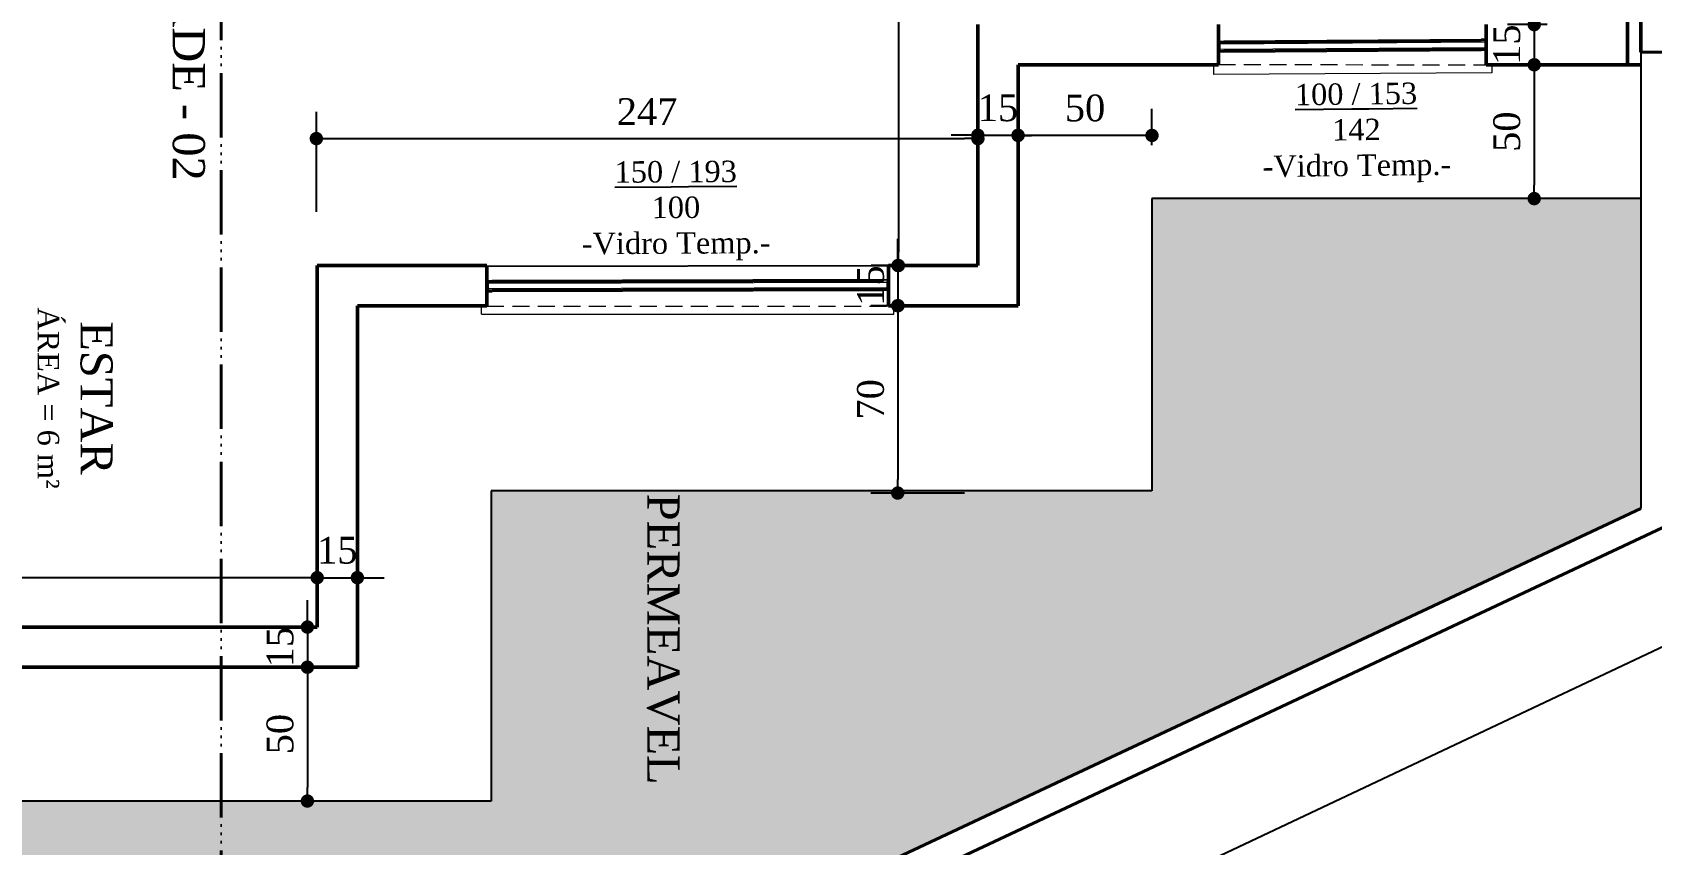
# Model space of a CAD drawing. Header units: centimetres. Extents: x -48696 to 156237, y -5617 to 29024.
# Drawn here: x -20230 to -19625, y 19026 to 19330 of the extents above; entities that cross this region are included whole.
import ezdxf

# ---------------------------------------------------------------- set-up
doc = ezdxf.new("R2010")
doc.units = ezdxf.units.CM
doc.linetypes.add('ACAD_ISO06W100', pattern=[36, 24, -3, 0, -3, 0, -3, 0, -3])
doc.linetypes.add('HIDDEN', pattern=[9.525, 6.35, -3.175])
for name, color, linetype in [('ACESSORIOS', 2, 'Continuous'), ('Hachuria - Moveis', 1, 'Continuous'), ('Piso', 55, 'Continuous'), ('PN010', 1, 'Continuous'), ('Portas-Cotas', 2, 'Continuous')]:
    doc.layers.add(name, color=color, linetype=linetype)
for name, color, linetype, lineweight in [('Corte Planta', 4, 'ACAD_ISO06W100', 40), ('Hachura', 1, 'Continuous', 9), ('Parede Baixa', 5, 'Continuous', 50), ('Parede Corte', 4, 'Continuous', 40), ('Portas - Janelas', 2, 'Continuous', 20), ('Projeção Janela', 15, 'HIDDEN', 9)]:
    doc.layers.add(name, color=color, linetype=linetype, lineweight=lineweight)
doc.styles.add('Valéria', font='romantic.ttf', dxfattribs={"height": 10})
doc.dimstyles.new('Cota - 50', dxfattribs={"dimtxt": 10, "dimasz": 5, "dimexe": 10, "dimexo": 20, "dimgap": 5, "dimtad": 1, "dimtxsty": 'Valéria', "dimblk": 'DOT', "dimcen": 0, "dimclrd": 12, "dimclre": 12, "dimclrt": 2, "dimazin": 2, "dimtfac": 1, "dimtix": 1, "dimtmove": 0, "dimatfit": 3, "dimldrblk": 'DOT', "dimfxl": 1, "dimarcsym": 0})

# ---------------------------------------------------------------- blocks, each defined once
blk = doc.blocks.new('_Dot')
at = {"color": 0, "linetype": 'ByBlock', "lineweight": -2}
blk.add_line((-0.5, 0), (-1, 0), dxfattribs=at)
at = {"color": 0, "linetype": 'ByBlock', "const_width": 0.5}
blk.add_lwpolyline([(-0.25, 0, 1), (0.25, 0, 1)], format="xyb", close=True, dxfattribs=at)
blk = doc.blocks.new('*D919')
at = {"color": 12, "lineweight": -2, "transparency": 16777216}
for p, q in [((-18501.39, 19648.51), (-18437.79, 19513.11)), ((-20858.77, 18387.11), (-18446.57, 19520.03)), ((-20922.64, 18511.34), (-20859.05, 18375.93))]:
    blk.add_line(p, q, dxfattribs=at)
at = {"layer": 'Defpoints', "color": 0, "transparency": 16777216}
for p in [(-18509.89, 19666.62), (-18442.04, 19522.16), (-20931.14, 18529.44)]:
    blk.add_point(p, dxfattribs=at)
at = {"color": 12, "lineweight": -2, "transparency": 16777216, "xscale": 5, "yscale": 5, "zscale": 5}
for p, rotation in [((-18442.04, 19522.16), 25.15779224117076), ((-20863.3, 18384.98), 205.1577922411708)]:
    blk.add_blockref('_Dot', p, dxfattribs=dict(at, rotation=rotation))
at = {"color": 2, "transparency": 16777216, "insert": (-19657, 18962.8), "char_height": 10, "attachment_point": 5, "rotation": 25.15779, "style": 'Valéria'}
blk.add_mtext('2675', dxfattribs=at)
blk = doc.blocks.new('*D961')
at = {"color": 12, "lineweight": -2, "transparency": 16777216}
for p, q in [((-19620, 19122.8), (-19615.73, 19113.76)), ((-19615.99, 19102.58), (-20898.35, 18497.38)), ((-20894.33, 18477.16), (-20898.6, 18486.2))]:
    blk.add_line(p, q, dxfattribs=at)
at = {"layer": 'Defpoints', "color": 0, "transparency": 16777216}
for p in [(-19611.47, 19104.71), (-20902.87, 18495.24), (-20902.87, 18495.24)]:
    blk.add_point(p, dxfattribs=at)
at = {"color": 12, "lineweight": -2, "transparency": 16777216, "xscale": 5, "yscale": 5, "zscale": 5}
for p, rotation in [((-19611.47, 19104.71), 25.26470690751025), ((-20902.87, 18495.24), 205.2647069075103)]:
    blk.add_blockref('_Dot', p, dxfattribs=dict(at, rotation=rotation))
at = {"color": 2, "transparency": 16777216, "insert": (-20261.48, 18809.12), "char_height": 10, "attachment_point": 5, "rotation": 25.26471, "style": 'Valéria'}
blk.add_mtext('1428', dxfattribs=at)
blk = doc.blocks.new('*D990')
at = {"color": 12, "lineweight": -2, "transparency": 16777216}
for p, q in [((-19896.99, 19473.57), (-19916.66, 19473.57)), ((-19906.66, 19468.57), (-19906.66, 19247.57)), ((-19896.99, 19242.57), (-19916.66, 19242.57))]:
    blk.add_line(p, q, dxfattribs=at)
at = {"layer": 'Defpoints', "color": 0, "transparency": 16777216}
for p in [(-19876.99, 19473.57), (-19906.66, 19242.57), (-19876.99, 19242.57)]:
    blk.add_point(p, dxfattribs=at)
at = {"color": 12, "lineweight": -2, "transparency": 16777216, "xscale": 5, "yscale": 5, "zscale": 5}
for p, rotation in [((-19906.66, 19473.57), 90), ((-19906.66, 19242.57), 270)]:
    blk.add_blockref('_Dot', p, dxfattribs=dict(at, rotation=rotation))
at = {"color": 2, "transparency": 16777216, "insert": (-19916.76, 19358.07), "char_height": 10, "attachment_point": 5, "rotation": 90, "style": 'Valéria'}
blk.add_mtext('231', dxfattribs=at)
blk = doc.blocks.new('*D991')
at = {"color": 12, "lineweight": -2, "transparency": 16777216}
for p, q in [((-20123.99, 19262.57), (-20123.99, 19299.99)), ((-19876.99, 19262.57), (-19876.99, 19299.99)), ((-20118.99, 19289.99), (-19881.99, 19289.99))]:
    blk.add_line(p, q, dxfattribs=at)
at = {"layer": 'Defpoints', "color": 0, "transparency": 16777216}
for p in [(-19876.99, 19289.99), (-20123.99, 19242.57), (-19876.99, 19242.57)]:
    blk.add_point(p, dxfattribs=at)
at = {"color": 12, "lineweight": -2, "transparency": 16777216, "xscale": 5, "yscale": 5, "zscale": 5, "rotation": 180}
blk.add_blockref('_Dot', (-20123.99, 19289.99), dxfattribs=at)
at = {"color": 12, "lineweight": -2, "transparency": 16777216, "xscale": 5, "yscale": 5, "zscale": 5}
blk.add_blockref('_Dot', (-19876.99, 19289.99), dxfattribs=at)
at = {"color": 2, "transparency": 16777216, "insert": (-20000.49, 19300.09), "char_height": 10, "attachment_point": 5, "style": 'Valéria'}
blk.add_mtext('247', dxfattribs=at)
blk = doc.blocks.new('*D992')
at = {"color": 12, "lineweight": -2, "transparency": 16777216}
for p, q in [((-20367.67, 19127.5), (-20367.67, 19135.95)), ((-20123.67, 19127.5), (-20123.67, 19135.95)), ((-20128.67, 19125.95), (-20362.67, 19125.95))]:
    blk.add_line(p, q, dxfattribs=at)
at = {"layer": 'Defpoints', "color": 0, "transparency": 16777216}
for p in [(-20367.67, 19125.95), (-20367.67, 19107.5), (-20123.67, 19107.5)]:
    blk.add_point(p, dxfattribs=at)
at = {"color": 12, "lineweight": -2, "transparency": 16777216, "xscale": 5, "yscale": 5, "zscale": 5, "rotation": 180}
blk.add_blockref('_Dot', (-20367.67, 19125.95), dxfattribs=at)
at = {"color": 12, "lineweight": -2, "transparency": 16777216, "xscale": 5, "yscale": 5, "zscale": 5}
blk.add_blockref('_Dot', (-20123.67, 19125.95), dxfattribs=at)
at = {"color": 2, "transparency": 16777216, "insert": (-20245.67, 19135.95), "char_height": 10, "attachment_point": 5, "style": 'Valéria'}
blk.add_mtext('244', dxfattribs=at)
blk = doc.blocks.new('*D1006')
at = {"color": 12, "lineweight": -2, "transparency": 16777216}
for p, q in [((-19906.82, 19247.57), (-19906.82, 19252.57)), ((-19896.99, 19242.57), (-19916.82, 19242.57)), ((-19906.82, 19242.57), (-19906.82, 19227.57)), ((-19896.99, 19227.57), (-19916.82, 19227.57)), ((-19906.82, 19222.57), (-19906.82, 19217.57))]:
    blk.add_line(p, q, dxfattribs=at)
at = {"layer": 'Defpoints', "color": 0, "transparency": 16777216}
for p in [(-19876.99, 19242.57), (-19906.82, 19227.57), (-19876.99, 19227.57)]:
    blk.add_point(p, dxfattribs=at)
at = {"color": 12, "lineweight": -2, "transparency": 16777216, "xscale": 5, "yscale": 5, "zscale": 5}
for p, rotation in [((-19906.82, 19242.57), 270), ((-19906.82, 19227.57), 90)]:
    blk.add_blockref('_Dot', p, dxfattribs=dict(at, rotation=rotation))
at = {"color": 2, "transparency": 16777216, "insert": (-19917.02, 19235.07), "char_height": 10, "attachment_point": 5, "rotation": 90, "style": 'Valéria'}
blk.add_mtext('15', dxfattribs=at)
blk = doc.blocks.new('*D1007')
at = {"color": 12, "lineweight": -2, "transparency": 16777216}
for p, q in [((-19669.27, 19337.57), (-19669.27, 19342.57)), ((-19664.44, 19332.57), (-19679.27, 19332.57)), ((-19669.27, 19332.57), (-19669.27, 19317.57)), ((-19664.44, 19317.57), (-19679.27, 19317.57)), ((-19669.27, 19312.57), (-19669.27, 19307.57))]:
    blk.add_line(p, q, dxfattribs=at)
at = {"layer": 'Defpoints', "color": 0, "transparency": 16777216}
for p in [(-19644.44, 19332.57), (-19669.27, 19317.57), (-19644.44, 19317.57)]:
    blk.add_point(p, dxfattribs=at)
at = {"color": 12, "lineweight": -2, "transparency": 16777216, "xscale": 5, "yscale": 5, "zscale": 5}
for p, rotation in [((-19669.27, 19332.57), 270), ((-19669.27, 19317.57), 90)]:
    blk.add_blockref('_Dot', p, dxfattribs=dict(at, rotation=rotation))
at = {"color": 2, "transparency": 16777216, "insert": (-19679.46, 19325.07), "char_height": 10, "attachment_point": 5, "rotation": 90, "style": 'Valéria'}
blk.add_mtext('15', dxfattribs=at)
blk = doc.blocks.new('*D1023')
at = {"color": 12, "lineweight": -2, "transparency": 16777216}
for p, q in [((-20128.67, 19092.5), (-20137.33, 19092.5)), ((-20127.33, 19087.5), (-20127.33, 19047.5)), ((-20128.67, 19042.5), (-20137.33, 19042.5))]:
    blk.add_line(p, q, dxfattribs=at)
at = {"layer": 'Defpoints', "color": 0, "transparency": 16777216}
for p in [(-20108.67, 19092.5), (-20127.33, 19042.5), (-20108.67, 19042.5)]:
    blk.add_point(p, dxfattribs=at)
at = {"color": 12, "lineweight": -2, "transparency": 16777216, "xscale": 5, "yscale": 5, "zscale": 5}
for p, rotation in [((-20127.33, 19092.5), 90), ((-20127.33, 19042.5), 270)]:
    blk.add_blockref('_Dot', p, dxfattribs=dict(at, rotation=rotation))
at = {"color": 2, "transparency": 16777216, "insert": (-20137.52, 19067.5), "char_height": 10, "attachment_point": 5, "rotation": 90, "style": 'Valéria'}
blk.add_mtext('50', dxfattribs=at)
blk = doc.blocks.new('*D1024')
at = {"color": 12, "lineweight": -2, "transparency": 16777216}
for p, q in [((-20127.33, 19112.5), (-20127.33, 19117.5)), ((-20143.67, 19107.5), (-20137.33, 19107.5)), ((-20127.33, 19107.5), (-20127.33, 19092.5)), ((-20143.67, 19092.5), (-20137.33, 19092.5)), ((-20127.33, 19087.5), (-20127.33, 19082.5))]:
    blk.add_line(p, q, dxfattribs=at)
at = {"layer": 'Defpoints', "color": 0, "transparency": 16777216}
for p in [(-20123.67, 19107.5), (-20127.33, 19092.5), (-20123.67, 19092.5)]:
    blk.add_point(p, dxfattribs=at)
at = {"color": 12, "lineweight": -2, "transparency": 16777216, "xscale": 5, "yscale": 5, "zscale": 5}
for p, rotation in [((-20127.33, 19107.5), 270), ((-20127.33, 19092.5), 90)]:
    blk.add_blockref('_Dot', p, dxfattribs=dict(at, rotation=rotation))
at = {"color": 2, "transparency": 16777216, "insert": (-20137.52, 19100), "char_height": 10, "attachment_point": 5, "rotation": 90, "style": 'Valéria'}
blk.add_mtext('15', dxfattribs=at)
blk = doc.blocks.new('*D1025')
at = {"color": 12, "lineweight": -2, "transparency": 16777216}
for p, q in [((-20123.67, 19127.5), (-20123.67, 19135.95)), ((-20108.67, 19127.5), (-20108.67, 19135.95)), ((-20128.67, 19125.95), (-20133.67, 19125.95)), ((-20123.67, 19125.95), (-20108.67, 19125.95)), ((-20103.67, 19125.95), (-20098.67, 19125.95))]:
    blk.add_line(p, q, dxfattribs=at)
at = {"layer": 'Defpoints', "color": 0, "transparency": 16777216}
for p in [(-20108.67, 19125.95), (-20123.67, 19107.5), (-20108.67, 19107.5)]:
    blk.add_point(p, dxfattribs=at)
at = {"color": 12, "lineweight": -2, "transparency": 16777216, "xscale": 5, "yscale": 5, "zscale": 5}
blk.add_blockref('_Dot', (-20123.67, 19125.95), dxfattribs=at)
at = {"color": 12, "lineweight": -2, "transparency": 16777216, "xscale": 5, "yscale": 5, "zscale": 5, "rotation": 180}
blk.add_blockref('_Dot', (-20108.67, 19125.95), dxfattribs=at)
at = {"color": 2, "transparency": 16777216, "insert": (-20116.17, 19136.15), "char_height": 10, "attachment_point": 5, "style": 'Valéria'}
blk.add_mtext('15', dxfattribs=at)
blk = doc.blocks.new('*D1026')
at = {"color": 12, "lineweight": -2, "transparency": 16777216}
for p, q in [((-19881.99, 19227.57), (-19916.91, 19227.57)), ((-19906.91, 19222.57), (-19906.91, 19162.57)), ((-19881.99, 19157.57), (-19916.91, 19157.57))]:
    blk.add_line(p, q, dxfattribs=at)
at = {"layer": 'Defpoints', "color": 0, "transparency": 16777216}
for p in [(-19861.99, 19227.57), (-19906.91, 19157.57), (-19861.99, 19157.57)]:
    blk.add_point(p, dxfattribs=at)
at = {"color": 12, "lineweight": -2, "transparency": 16777216, "xscale": 5, "yscale": 5, "zscale": 5}
for p, rotation in [((-19906.91, 19227.57), 90), ((-19906.91, 19157.57), 270)]:
    blk.add_blockref('_Dot', p, dxfattribs=dict(at, rotation=rotation))
at = {"color": 2, "transparency": 16777216, "insert": (-19917.02, 19192.57), "char_height": 10, "attachment_point": 5, "rotation": 90, "style": 'Valéria'}
blk.add_mtext('70', dxfattribs=at)
blk = doc.blocks.new('*D1027')
at = {"color": 12, "lineweight": -2, "transparency": 16777216}
for p, q in [((-19876.99, 19262.57), (-19876.99, 19301.24)), ((-19861.99, 19262.57), (-19861.99, 19301.24)), ((-19881.99, 19291.24), (-19886.99, 19291.24)), ((-19876.99, 19291.24), (-19861.99, 19291.24)), ((-19856.99, 19291.24), (-19851.99, 19291.24))]:
    blk.add_line(p, q, dxfattribs=at)
at = {"layer": 'Defpoints', "color": 0, "transparency": 16777216}
for p in [(-19861.99, 19291.24), (-19876.99, 19242.57), (-19861.99, 19242.57)]:
    blk.add_point(p, dxfattribs=at)
at = {"color": 12, "lineweight": -2, "transparency": 16777216, "xscale": 5, "yscale": 5, "zscale": 5}
blk.add_blockref('_Dot', (-19876.99, 19291.24), dxfattribs=at)
at = {"color": 12, "lineweight": -2, "transparency": 16777216, "xscale": 5, "yscale": 5, "zscale": 5, "rotation": 180}
blk.add_blockref('_Dot', (-19861.99, 19291.24), dxfattribs=at)
at = {"color": 2, "transparency": 16777216, "insert": (-19869.49, 19301.43), "char_height": 10, "attachment_point": 5, "style": 'Valéria'}
blk.add_mtext('15', dxfattribs=at)
blk = doc.blocks.new('*D1028')
at = {"color": 12, "lineweight": -2, "transparency": 16777216}
for p, q in [((-19861.98, 19287.59), (-19861.98, 19301.17)), ((-19811.98, 19287.57), (-19811.98, 19301.17)), ((-19816.98, 19291.17), (-19856.98, 19291.17))]:
    blk.add_line(p, q, dxfattribs=at)
at = {"layer": 'Defpoints', "color": 0, "transparency": 16777216}
for p in [(-19861.98, 19291.17), (-19861.98, 19267.59), (-19811.98, 19267.57)]:
    blk.add_point(p, dxfattribs=at)
at = {"color": 12, "lineweight": -2, "transparency": 16777216, "xscale": 5, "yscale": 5, "zscale": 5, "rotation": 180}
blk.add_blockref('_Dot', (-19861.98, 19291.17), dxfattribs=at)
at = {"color": 12, "lineweight": -2, "transparency": 16777216, "xscale": 5, "yscale": 5, "zscale": 5}
blk.add_blockref('_Dot', (-19811.98, 19291.17), dxfattribs=at)
at = {"color": 2, "transparency": 16777216, "insert": (-19836.98, 19301.37), "char_height": 10, "attachment_point": 5, "style": 'Valéria'}
blk.add_mtext('50', dxfattribs=at)
blk = doc.blocks.new('*D1029')
at = {"color": 12, "lineweight": -2, "transparency": 16777216}
for p, q in [((-19649.45, 19317.57), (-19679.27, 19317.57)), ((-19669.27, 19312.57), (-19669.27, 19272.57)), ((-19649.45, 19267.57), (-19679.27, 19267.57))]:
    blk.add_line(p, q, dxfattribs=at)
at = {"layer": 'Defpoints', "color": 0, "transparency": 16777216}
for p in [(-19629.45, 19317.57), (-19669.27, 19267.57), (-19629.45, 19267.57)]:
    blk.add_point(p, dxfattribs=at)
at = {"color": 12, "lineweight": -2, "transparency": 16777216, "xscale": 5, "yscale": 5, "zscale": 5}
for p, rotation in [((-19669.27, 19317.57), 90), ((-19669.27, 19267.57), 270)]:
    blk.add_blockref('_Dot', p, dxfattribs=dict(at, rotation=rotation))
at = {"color": 2, "transparency": 16777216, "insert": (-19679.46, 19292.57), "char_height": 10, "attachment_point": 5, "rotation": 90, "style": 'Valéria'}
blk.add_mtext('50', dxfattribs=at)

msp = doc.modelspace()

# ---------------------------------------------------------------- hatches: boundary and pattern name
h = msp.add_hatch()
h.set_pattern_fill('GRASS2', color=74, scale=15, angle=-90, pattern_type=2)
h.set_pattern_definition([(270, (-32249.861, 3884.289), (15, -15), [2.25, -0.45, 0.6, -0.45, 2.25, -9]), (270, (-32249.411, 3885.039), (15, -15), [1.5, -1.125, 2.25, -1.125, 1.5, -7.5]), (270, (-32243.411, 3879.789), (15, -15), [1.875, -0.75, 1.875, -10.5]), (270, (-32240.411, 3887.289), (15, -15), [0.75, -1.5, 0.75, -12]), (360, (-32240.411, 3885.789), (15, 15), [1.35, -13.65]), (360, (-32249.411, 3881.289), (15, 15), [1.5, -13.5]), (360, (-32243.411, 3877.539), (15, 15), [1.5, -13.5]), (315, (-32249.561, 3879.339), (15, -8e-15), [1.5, -19.713203]), (45, (-32249.561, 3883.239), (8e-15, 15), [1.5, -19.713203]), (333.43495, (-32249.486, 3879.789), (15, -8e-10), [1.5, -32.04102]), (345.963757, (-32249.411, 3880.539), (15, -5e-10), [1.5, -60.346584]), (345.963757, (-32243.411, 3876.789), (15, -5e-10), [1.2, -60.646584]), (345.963757, (-32240.411, 3885.489), (15, -5e-10), [1.05, -60.796584]), (14.036243, (-32249.411, 3882.039), (15, 5e-10), [1.5, -60.346584]), (14.036243, (-32243.411, 3878.289), (15, 5e-10), [1.2, -60.646584]), (14.036243, (-32240.411, 3886.089), (15, 5e-10), [1.05, -60.796584]), (26.56505, (-32249.486, 3882.789), (15, 6e-09), [1.5, -32.041002])])
h.paths.add_polyline_path([(-20913.81582, 19362.80053), (-20913.81582, 19748.80141), (-20663.91574, 19748.80141), (-20663.91574, 19362.80053)])
h.paths.add_polyline_path([(-20663.82299, 19243.80127), (-20663.82299, 19262.80053), (-20913.81582, 19262.80053), (-20913.81582, 19243.80127)])
h.paths.add_polyline_path([(-20899.55093, 19094.76532), (-20901.47027, 19121.32911), (-20900.10679, 19144.28129), (-20908.71301, 19144.28129), (-20908.71301, 19094.76532)])
h.paths.add_polyline_path([(-20842.41082, 19207.91735), (-20842.41082, 19243.80127), (-20852.80279, 19243.80127), (-20852.80279, 19207.91735)])
h.paths.add_polyline_path([(-20782.80279, 19210.5084), (-20782.80279, 19243.66069), (-20772.80279, 19243.66069), (-20772.80279, 19210.5084)])
h.paths.add_polyline_path([(-20712.80279, 19210.73957), (-20712.80279, 19243.66069), (-20702.80279, 19243.66069), (-20702.80279, 19210.73957)])
h.paths.add_polyline_path([(-20642.80279, 19210.69052), (-20642.80279, 19243.66069), (-20632.80279, 19243.66069), (-20632.80279, 19210.69052)])
h.paths.add_polyline_path([(-20572.80279, 19210.54246), (-20572.80279, 19243.66069), (-20562.80279, 19243.66069), (-20562.80279, 19210.54246)])
h.paths.add_polyline_path([(-20502.80279, 19209.22449), (-20502.80279, 19243.66069), (-20492.80279, 19243.66069), (-20492.80279, 19209.22449)])
h.paths.add_polyline_path([(-20422.80279, 19243.66069), (-20432.80279, 19243.66069), (-20432.80279, 19176.99839), (-20430.50662, 19176.66064), (-20428.40462, 19171.69894), (-20432.80279, 19171.63797), (-20432.64848, 19160.50753), (-20430.4611, 19146.71599), (-20429.04446, 19132.90862), (-20428.79064, 19119.56653), (-20429.3605, 19108.96823), (-20430.31152, 19093.86908), (-20431.13421, 19088.07727), (-20432.90571, 19079.48184), (-20432.90571, 19067.9827), (-20429.17667, 19067.43431), (-20430.41144, 19063.1656), (-20432.90571, 19062.50511), (-20432.90571, 18916.08484), (-20432.09055, 18914.16067), (-20432.90571, 18914.16067), (-20432.90571, 18893.11026), (-20434.76125, 18892.79521), (-20432.09423, 18873.91513), (-20432.09423, 18861.35128), (-20434.1664, 18835.44115), (-20432.53259, 18835.44115), (-20432.53259, 18774.66905), (-19629.49398, 19151.82801), (-19629.49398, 19267.57078), (-19811.9839, 19267.57078), (-19812.01566, 19158.34773), (-20058.66909, 19158.34773), (-20058.66909, 19042.49647), (-20422.80279, 19042.49647)])
h.paths.add_polyline_path([(-20502.80279, 19030.40574), (-20502.80279, 18951.45396), (-20492.90571, 18951.45396), (-20492.90571, 19030.40574)])
h.paths.add_polyline_path([(-20562.80279, 19030.10669), (-20562.80279, 18952.92327), (-20571.60827, 18952.92327), (-20571.60827, 19030.10669)])
h.paths.add_polyline_path([(-20631.60827, 19030.0828), (-20631.60827, 18953.14888), (-20641.68679, 18953.14888), (-20641.68679, 19030.0828)])
h.paths.add_polyline_path([(-20701.68679, 19030.13174), (-20701.68679, 18953.19883), (-20712.96542, 18953.19883), (-20712.96542, 19030.13174)])
h.paths.add_polyline_path([(-20772.96542, 19030.67693), (-20772.96542, 18952.98363), (-20782.80279, 18952.98363), (-20782.80279, 19030.67693)])
h.paths.add_polyline_path([(-20842.76597, 19033.60127), (-20842.76597, 18951.35448), (-20852.05057, 18951.35448), (-20852.05057, 19033.60127)])
h.paths.add_polyline_path([(-20902.99213, 18835.89771), (-20905.77014, 18863.7778), (-20902.02519, 18894.76532), (-20908.71301, 18894.76532), (-20908.71301, 18835.89771)])
h.paths.add_polyline_path([(-20516.05577, 18735.44115), (-20913.70737, 18735.35939), (-20913.61816, 18548.7201)])
h.paths.add_polyline_path([(-20843.61816, 18735.44115), (-20843.61816, 18774.64646), (-20853.61816, 18774.64646), (-20853.61816, 18735.44115)])
h.paths.add_polyline_path([(-20773.61816, 18735.44115), (-20773.61816, 18773.20733), (-20783.61816, 18773.20733), (-20783.61816, 18735.44115)])
h.paths.add_polyline_path([(-20703.61816, 18735.44115), (-20703.61816, 18772.59923), (-20713.61816, 18772.59923), (-20713.61816, 18735.44115)])
h.paths.add_polyline_path([(-20633.61816, 18735.44115), (-20633.61816, 18772.55034), (-20643.61816, 18772.55034), (-20643.61816, 18735.44115)])
h.paths.add_polyline_path([(-20563.61816, 18735.44115), (-20563.61816, 18772.5423), (-20573.61816, 18772.5423), (-20573.61816, 18735.44115)])
h.paths.add_polyline_path([(-20492.53259, 18746.48916), (-20492.53259, 18773.29598), (-20503.61816, 18773.29598), (-20503.61816, 18746.48916)])

# ---------------------------------------------------------------- linework, layer by layer
at = {"color": 4}
msp.add_line((-19629.44441, 19322.26807), (-19629.49398, 19151.82801), dxfattribs=at)
for p, q in [((-19811.9839, 19267.57078), (-19812.01566, 19158.34773)), ((-19629.46032, 19267.57078), (-19811.9839, 19267.57078)), ((-19812.01566, 19158.34773), (-20058.66909, 19158.34773)), ((-20058.66909, 19158.34773), (-20058.66909, 19042.49647)), ((-20058.66909, 19042.49647), (-20422.80279, 19042.49647))]:
    msp.add_line(p, q)
at = {"layer": 'ACESSORIOS'}
msp.add_line((-20060.32141, 19242.37534), (-19910.3257, 19242.57079), dxfattribs=at)
at = {"layer": 'Corte Planta'}
msp.add_line((-20159.51055, 20693.83568), (-20159.51055, 18678.78544), dxfattribs=at)
at = {"layer": 'Hachura'}
for p, q in [((-19787.14475, 19326.43807), (-19785.1289, 19326.45108)), ((-19786.62564, 19325.94141), (-19785.12567, 19325.95109)), ((-19786.62564, 19325.94141), (-19786.60628, 19322.94147)), ((-19786.62241, 19325.44142), (-19687.62447, 19326.08012)), ((-19786.60951, 19323.44146), (-19687.61157, 19324.08016)), ((-19786.60628, 19322.94147), (-19785.10631, 19322.95115)), ((-19787.13021, 19322.43808), (-19785.10309, 19322.45116)), ((-19910.85204, 19236.29013), (-20059.84936, 19235.87669)), ((-19910.8465, 19234.29014), (-20059.84381, 19233.8767)), ((-19910.32723, 19237.29159), (-19912.35439, 19237.28597)), ((-19910.85301, 19236.79013), (-19912.353, 19236.78597)), ((-19910.84468, 19233.79014), (-19912.34468, 19233.78598)), ((-19910.3274, 19233.29158), (-19912.34329, 19233.28598)), ((-19910.84468, 19233.79014), (-19910.85301, 19236.79013))]:
    msp.add_line(p, q, dxfattribs=at)
at = {"layer": 'Hachuria - Moveis'}
for p, q in [((-19687.14643, 19327.08322), (-19689.13089, 19327.07042)), ((-19687.6277, 19326.58011), (-19689.12767, 19326.57043)), ((-19687.60834, 19323.58017), (-19689.10831, 19323.57049)), ((-19687.13189, 19323.08323), (-19689.10509, 19323.0705)), ((-19687.6277, 19326.58011), (-19687.60834, 19323.58017)), ((-20060.32553, 19232.87536), (-20058.34104, 19232.88086)), ((-20060.32536, 19236.87537), (-20058.35214, 19236.88085)), ((-20059.85074, 19236.37669), (-20058.35075, 19236.38085)), ((-20059.84242, 19233.3767), (-20059.85074, 19236.37669)), ((-20059.84242, 19233.3767), (-20058.34242, 19233.38086))]:
    msp.add_line(p, q, dxfattribs=at)
at = {"layer": 'Parede Baixa'}
for p, q in [((-19634.09207, 20540.31073), (-19634.44763, 19317.57078)), ((-19629.09207, 20540.31073), (-19629.44626, 19322.26807)), ((-19876.965, 19332.57078), (-19876.99117, 19242.57078)), ((-19787.16641, 19332.61229), (-19787.17079, 19317.57078)), ((-19687.16642, 19332.58321), (-19687.17078, 19317.57078)), ((-19861.96936, 19317.57078), (-19861.99553, 19227.57078)), ((-20123.66909, 19242.57078), (-20123.66909, 19107.49647)), ((-20060.33013, 19242.57078), (-20123.66909, 19242.57078)), ((-20060.32577, 19227.37534), (-20060.32141, 19242.37534)), ((-19910.33013, 19227.33117), (-19910.3257, 19242.57079)), ((-19876.99117, 19242.57078), (-19910.33013, 19242.57078)), ((-20108.66909, 19227.57078), (-20108.66909, 19092.49647)), ((-20060.33013, 19227.57078), (-20108.66909, 19227.57078)), ((-19861.99117, 19227.57078), (-19910.33013, 19227.57078)), ((-20123.66909, 19107.49647), (-20397.80279, 19107.49647)), ((-20108.66909, 19092.49647), (-20407.80279, 19092.49647))]:
    msp.add_line(p, q, dxfattribs=at)
at = {"layer": 'Parede Baixa', "color": 5}
for p, q in [((-19787.17079, 19317.57078), (-19861.96936, 19317.57078)), ((-19629.44578, 19317.57078), (-19687.17078, 19317.57078))]:
    msp.add_line(p, q, dxfattribs=at)
at = {"layer": 'Parede Corte'}
for p, q in [((-20942.09276, 18524.29857), (-19229.44254, 19328.67008)), ((-19619.44441, 19322.26807), (-19629.44626, 19322.26807)), ((-20932.096, 18540.04171), (-19629.49398, 19151.82801))]:
    msp.add_line(p, q, dxfattribs=at)
at = {"layer": 'Piso'}
for p, q in [((-19785.1289, 19326.45108), (-19689.13089, 19327.07042)), ((-19785.12567, 19325.95109), (-19689.12767, 19326.57043)), ((-19785.10631, 19322.95115), (-19689.10831, 19323.57049)), ((-19785.10309, 19322.45116), (-19689.10509, 19323.0705)), ((-19912.35439, 19237.28597), (-20058.35214, 19236.88085)), ((-19912.353, 19236.78597), (-20058.35075, 19236.38085)), ((-19912.34468, 19233.78598), (-20058.34242, 19233.38086)), ((-19912.34468, 19233.28598), (-20058.34104, 19232.88086))]:
    msp.add_line(p, q, dxfattribs=at)
at = {"layer": 'PN010'}
for p, q in [((-19912.35439, 19237.28597), (-19912.353, 19236.78597)), ((-19912.34468, 19233.78598), (-19912.34468, 19233.28598))]:
    msp.add_line(p, q, dxfattribs=at)
at = {"layer": 'Portas - Janelas'}
for p, q in [((-19789.07215, 19317.64264), (-19789.04817, 19313.92553)), ((-19685.06959, 19317.58198), (-19685.05033, 19314.59649)), ((-19685.05033, 19314.59649), (-19789.04817, 19313.92553)), ((-20062.32663, 19224.40129), (-20062.32577, 19227.3765)), ((-19908.33099, 19224.35567), (-19908.33009, 19227.47304)), ((-20062.32663, 19224.40129), (-19908.33099, 19224.35567))]:
    msp.add_line(p, q, dxfattribs=at)
at = {"layer": 'Projeção Janela'}
for p, q in [((-19787.17515, 19317.64154), (-19687.17517, 19317.58321)), ((-20060.32576, 19227.40069), (-19910.33012, 19227.35626))]:
    msp.add_line(p, q, dxfattribs=at)

# ---------------------------------------------------------------- texts
at = {"layer": 'Portas-Cotas', "char_height": 12, "attachment_point": 2, "rotation": 270, "style": 'Valéria'}
for s, insert in [('{\\C12;UNIDADE - 02}', (-20165.5994, 19332.10869)), ('PERMEAVEL', (-19988.37344, 19102.97156))]:
    msp.add_mtext(s, dxfattribs=dict(at, insert=insert))
at = {"layer": 'Portas-Cotas', "char_height": 8, "attachment_point": 1, "style": 'Valéria'}
for s, insert, rotation in [('\\pxqc;{\\L100 / 153\\P}142\\P-Vidro Temp.-', (-19810.84201, 19309.78088), 0.69731167), ('\\pxqc;{\\L150 / 193\\P}100\\P-Vidro Temp.-', (-20064.8331, 19281.1988), 0.33563442)]:
    msp.add_mtext_dynamic_manual_height_columns(s, width=150, gutter_width=50, heights=[0], dxfattribs=dict(at, insert=insert, rotation=rotation))
at = {"layer": 'Portas-Cotas', "insert": (-20200.02229, 19193.07568), "char_height": 12, "width": 112.4201183, "attachment_point": 2, "rotation": 270, "style": 'Valéria'}
msp.add_mtext('ESTAR\\P{\\H0.6667x;ÁREA = 6 m²}', dxfattribs=at)

# ---------------------------------------------------------------- dimensions: what is measured, and where the dimension line sits
for p1, p2, distance, picture, middle in [((-20931.144, 18529.44082), (-18509.8918, 19666.61777), -159.59861, '*D919', (-19657.0034, 18962.7956)), ((-19611.46501, 19104.71489), (-20902.87055, 18495.24322), 0, '*D961', (-20261.47998, 18809.11616))]:
    dim = msp.add_aligned_dim(p1=p1, p2=p2, distance=distance, dimstyle='Cota - 50')
    dim.commit()
    dim.dimension.update_dxf_attribs({"geometry": picture, "text_midpoint": middle})
for base, p1, p2, picture, middle in [((-19906.65548, 19242.57078), (-19876.99117, 19473.57078), (-19876.99117, 19242.57078), '*D990', (-19916.75903, 19358.07078)), ((-19669.26883, 19317.57078), (-19644.44142, 19332.57078), (-19644.44142, 19317.57078), '*D1007', (-19679.46114, 19325.07078)), ((-19669.26883, 19267.57078), (-19629.44578, 19317.57078), (-19629.44578, 19267.57078), '*D1029', (-19679.46114, 19292.57078)), ((-19906.82333, 19227.57078), (-19876.99117, 19242.57078), (-19876.99117, 19227.57078), '*D1006', (-19917.01563, 19235.07078)), ((-19906.90725, 19157.57078), (-19861.99117, 19227.57078), (-19861.99117, 19157.57078), '*D1026', (-19917.0182, 19192.57078)), ((-20127.33195, 19092.49647), (-20123.66909, 19107.49647), (-20123.66909, 19092.49647), '*D1024', (-20137.52425, 19099.99647)), ((-20127.33195, 19042.49647), (-20108.66909, 19092.49647), (-20108.66909, 19042.49647), '*D1023', (-20137.52425, 19067.49647))]:
    dim = msp.add_linear_dim(base=base, p1=p1, p2=p2, angle=270, dimstyle='Cota - 50')
    dim.commit()
    dim.dimension.update_dxf_attribs({"geometry": picture, "text_midpoint": middle})
for base, p1, p2, picture, middle in [((-19876.99117, 19289.99109), (-20123.99117, 19242.57078), (-19876.99117, 19242.57078), '*D991', (-20000.49117, 19300.09464)), ((-19861.99117, 19291.24101), (-19876.99117, 19242.57078), (-19861.99117, 19242.57078), '*D1027', (-19869.49117, 19301.43331)), ((-19861.9839, 19291.17457), (-19811.9839, 19267.57078), (-19861.9839, 19267.58532), '*D1028', (-19836.9839, 19301.36688)), ((-20367.66909, 19125.9532), (-20123.66909, 19107.49647), (-20367.66909, 19107.49647), '*D992', (-20245.66909, 19135.9532)), ((-20108.66909, 19125.9532), (-20123.66909, 19107.49647), (-20108.66909, 19107.49647), '*D1025', (-20116.16909, 19136.14551))]:
    dim = msp.add_linear_dim(base=base, p1=p1, p2=p2, dimstyle='Cota - 50')
    dim.commit()
    dim.dimension.update_dxf_attribs({"geometry": picture, "text_midpoint": middle})

doc.saveas('drawing.dxf')
